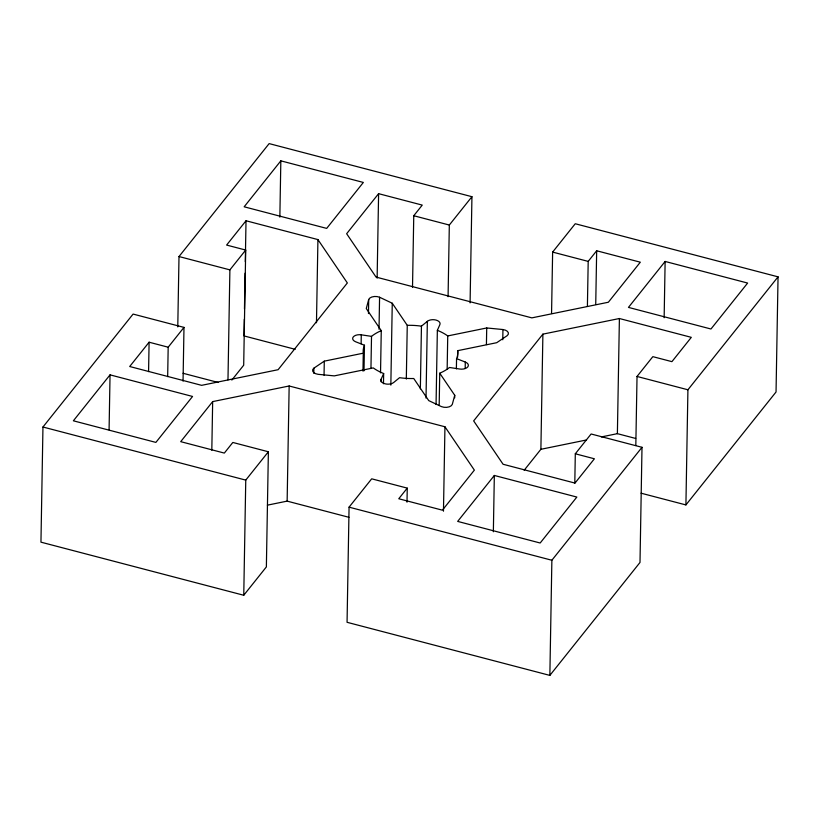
<?xml version="1.0" encoding="UTF-8"?>
<svg xmlns="http://www.w3.org/2000/svg" width="819" height="819" viewBox="0 0 819 819"><rect width="100%" height="100%" fill="white"/><g stroke="black" fill="none" stroke-linecap="round" stroke-linejoin="round"><path stroke-width="1.23" d="M183.047 381.132L183.988 327.395L133.088 314.076L42.957 427.016L40.95 542.158L243.755 595.259L266.37 566.912L268.376 451.771L232.821 442.455L224.334 453.081L180.702 441.656L212.664 401.607L289.158 385.984L444.942 426.771L474.365 470.126L442.403 510.176L398.771 498.751L407.248 488.124L371.693 478.818L349.068 507.156L347.061 622.297L549.856 675.399L639.997 562.458L642.004 447.307L591.113 433.988L575.307 453.787L574.795 483.22M109.081 429.862L110.043 374.856L192.557 396.457L155.886 442.403L73.372 420.802L110.043 374.856M148.577 371.631L149.099 342.209L168.182 347.205L183.988 327.395M167.67 376.627L168.182 347.205M177.774 326.914L179.003 256.542L269.144 143.601L471.939 196.703L470.086 302.887M211.814 450.225L212.664 401.607M227.979 379.893L229.893 269.871L245.7 250.061L226.617 245.065L246.017 220.761L317.926 239.588L347.348 282.954L278.112 369.707L201.617 385.339L129.699 366.513L149.099 342.209M244.297 319.277L244.001 335.913L295.198 349.314M244.471 309.039L245.096 273.218M245.301 261.701L246.017 220.761M245.7 250.061L243.693 365.213L231.838 380.067M243.755 595.259L245.761 480.108L268.376 451.771M279.852 217.137L280.835 160.841L363.349 182.442L326.679 228.399L244.164 206.797L280.835 160.841M348.966 517.311L287.141 501.126L289.158 385.984M313.8 373.28L313.892 368.161L324.293 361.148L363.278 353.184A47.338 26.607 1 0 1 364.455 345.219L355.712 341.799A6.961 3.911 1 0 1 353.255 336.937A6.961 3.911 1 0 1 361.281 334.828L371.519 336.363A47.338 26.607 1 0 1 381.265 330.651L366.277 308.548L368.714 299.457A6.961 3.911 1 0 1 379.576 297.236L392.26 303.245L407.258 325.338L406.316 379.074M316.472 322.758L317.926 239.588M324.048 375.225L324.293 361.148M361.128 343.775L361.281 334.828M362.971 371.099L363.278 353.184M364.005 370.812L364.455 345.219M368.468 313.534L368.714 299.457M370.956 368.355L371.519 336.363M377.129 278.122L378.603 193.673L422.246 205.098L413.759 215.735L412.51 287.377M379.023 329.228L379.576 297.236M380.528 372.87L381.265 330.651M381.081 381.808L381.132 379.248L383.661 373.525A47.338 26.607 1 0 1 373.28 367.915L334.295 375.88L318.069 374.314A6.961 3.911 1 0 1 313.892 368.161M383.476 383.763L383.661 373.525M390.837 385.125L392.26 303.245M407.002 502.201L407.248 488.124M420.352 388.861L421.447 326.167L427.354 321.324A6.961 3.911 1 0 1 435.954 320.045A6.961 3.911 1 0 1 439.885 324.6L437.356 330.333L436.056 404.535M426.013 398.085L427.354 321.324M439.179 405.19L439.742 373.208A47.338 26.607 1 0 0 449.488 367.485L459.725 369.031A6.961 3.911 1 0 0 467.762 366.912A6.961 3.911 1 0 0 465.294 362.049L456.562 358.63A47.338 26.607 1 0 0 457.729 350.665L496.713 342.7L507.125 335.698A6.961 3.911 1 0 0 502.948 329.535L486.721 327.969L447.737 335.933A47.338 26.607 1 0 0 437.356 330.333M443.468 511.21L444.942 426.771M448.075 296.683L449.324 225.041L471.939 196.703M447.154 369.195L447.737 335.933M454.688 397.86L454.74 395.301L439.742 373.208M456.378 368.867L456.562 358.63M457.616 357.064L457.729 350.665M465.182 368.448L465.294 362.049M486.425 344.604L486.721 327.969M493.355 531.756L494.338 475.46L576.842 497.061L540.171 543.007L457.667 521.406L494.338 475.46M502.764 339.772L502.948 329.535M524.18 470.229L540.888 449.293L542.895 334.142L619.399 318.519L691.308 337.346L671.918 361.65L652.835 356.654L637.028 376.453L635.82 445.546M551.556 313.493L552.63 252.088L575.245 223.741L778.05 276.842L776.043 391.984L685.912 504.924L641.072 493.192M549.856 675.399L551.873 560.247L642.004 447.307M587.407 306.173L588.196 261.394L596.672 250.768L640.315 262.193L608.353 302.242L531.859 317.874L376.064 277.088L346.642 233.722L378.603 193.673M595.73 304.504L596.672 250.768M635.667 438.452L617.383 433.661L619.399 318.519M664.148 317.741L665.13 261.456L747.634 283.057L710.964 329.003L628.46 307.401L665.13 261.456M685.912 504.924L687.919 389.783L778.05 276.842M454.74 395.301L452.293 404.391A6.961 3.911 1 0 1 441.431 406.613L428.746 400.614L413.749 378.511A47.338 26.607 1 0 1 399.559 377.692L393.652 382.524A6.961 3.911 1 0 1 385.063 383.814A6.961 3.911 1 0 1 381.132 379.248M542.895 334.142L473.658 420.905L503.081 464.26L574.999 483.087L594.389 458.783L575.307 453.787M267.403 505.159L287.141 501.126M540.888 449.293L586.537 439.967M601.351 436.936L617.383 433.661M413.759 215.735L449.324 225.041M552.63 252.088L588.196 261.394M179.003 256.542L229.893 269.871M637.028 376.453L687.919 389.783M183.057 373.28L218.192 382.473M42.957 427.016L245.761 480.108M349.068 507.156L551.873 560.247M407.258 325.338A47.338 26.607 1 0 1 421.447 326.167"/></g></svg>
